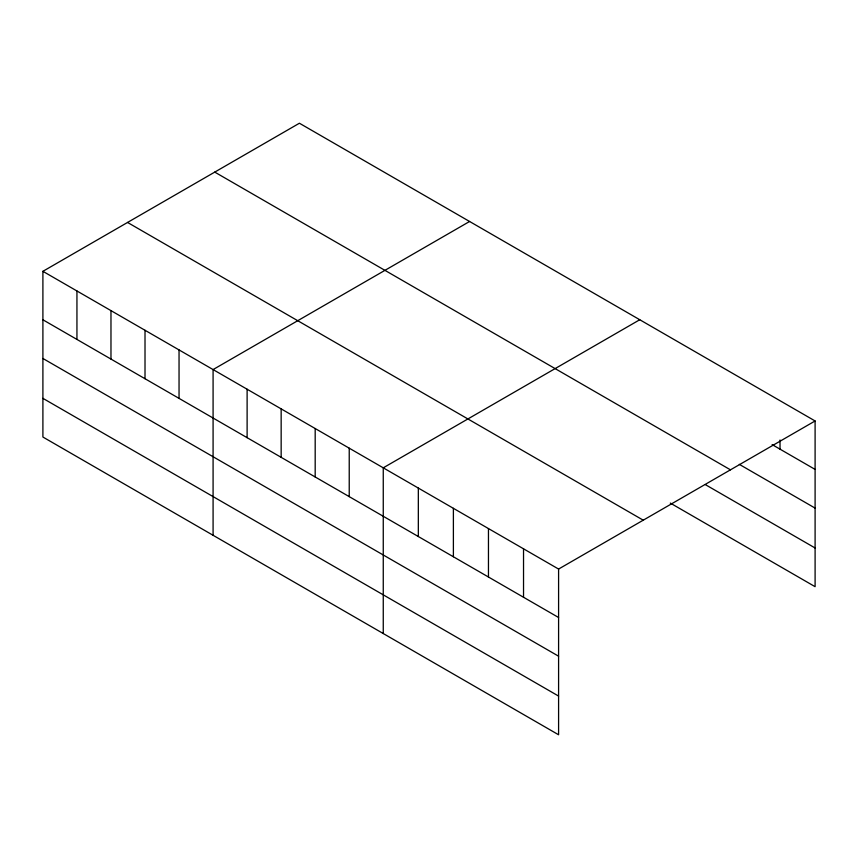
<?xml version="1.0" encoding="UTF-8"?>
<svg xmlns="http://www.w3.org/2000/svg" width="858" height="858" viewBox="0 0 858 858"><rect width="100%" height="100%" fill="white"/><g stroke="black" fill="none" stroke-linecap="round" stroke-linejoin="round"><path stroke-width="1.29" d="M42.9 271.321L558.59 569.058L558.59 734.77L42.9 437.033L42.9 271.321L299.41 123.23L815.1 420.967L815.1 586.679L670.302 503.078M469.583 221.482L213.084 369.573L213.084 535.285M639.768 319.734L383.258 467.825L383.258 633.536M558.59 569.058L815.1 420.967M772.114 444.594L815.1 469.412M739.306 464.35L815.1 508.108M214.757 172.104L730.458 469.83M705.373 484.631L815.1 547.983M127.542 222.447L643.243 520.184M42.9 319.777L558.59 617.503M42.9 358.472L558.59 656.209M42.9 398.337L558.59 696.074M780.029 440.004L780.029 449.174M523.53 548.809L523.53 597.265M488.459 528.56L488.459 577.016M453.389 508.322L453.389 556.767M418.329 488.073L418.329 536.529M349.227 448.176L349.227 496.632M315.186 428.528L315.186 476.973M281.156 408.88L281.156 457.325M247.115 389.221L247.115 437.677M179.043 349.925L179.043 398.38M145.013 330.276L145.013 378.721M110.972 310.628L110.972 359.073M76.941 290.969L76.941 339.425"/></g></svg>
